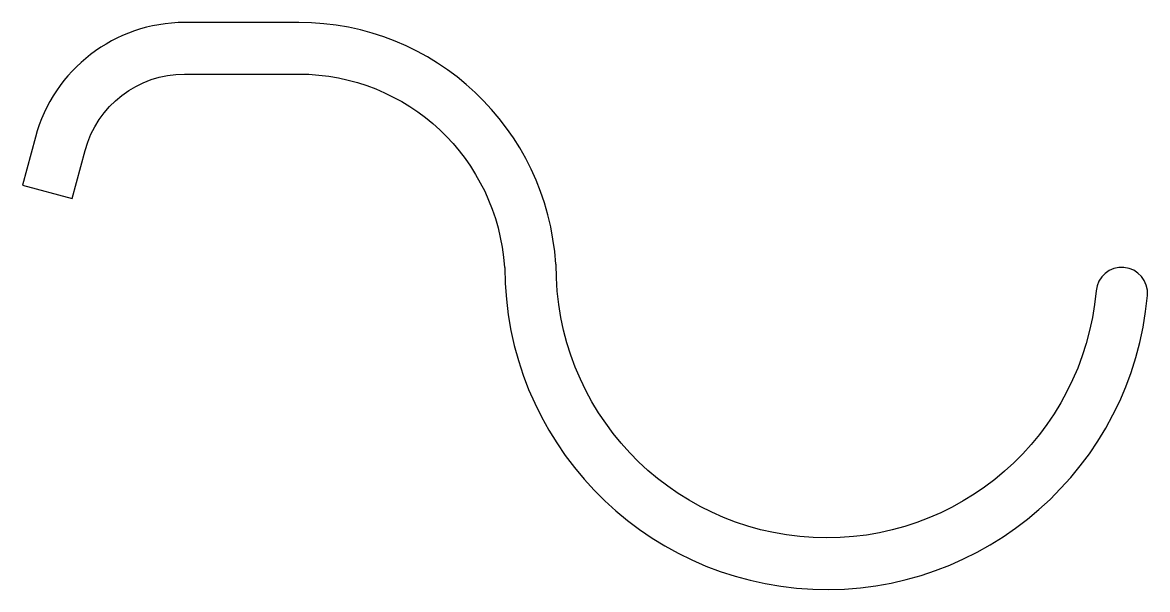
# Model space of a CAD drawing. Extents: x 234.8 to 278.5, y 250.2 to 272.2.
import ezdxf

# ---------------------------------------------------------------- set-up
doc = ezdxf.new("R2010")
doc.units = 0
doc.layers.add('ANA', color=220, linetype='CONTINUOUS')

msp = doc.modelspace()

# ---------------------------------------------------------------- linework, layer by layer
at = {"layer": 'ANA'}
msp.add_lwpolyline([(234.836, 265.926), (236.768, 265.409), (237.268, 267.274, -0.339454), (241.131, 270.238), (245.562, 270.238, -0.396047), (253.547, 262.737), (253.562, 262.738, 0.957388), (278.515, 261.651, 1), (276.522, 261.825, -0.963052), (255.563, 262.862), (255.543, 262.862, 0.396047), (245.562, 272.238), (241.131, 272.238, 0.339454), (235.336, 267.791)], format="xyb", close=True, dxfattribs=at)

doc.saveas('drawing.dxf')
